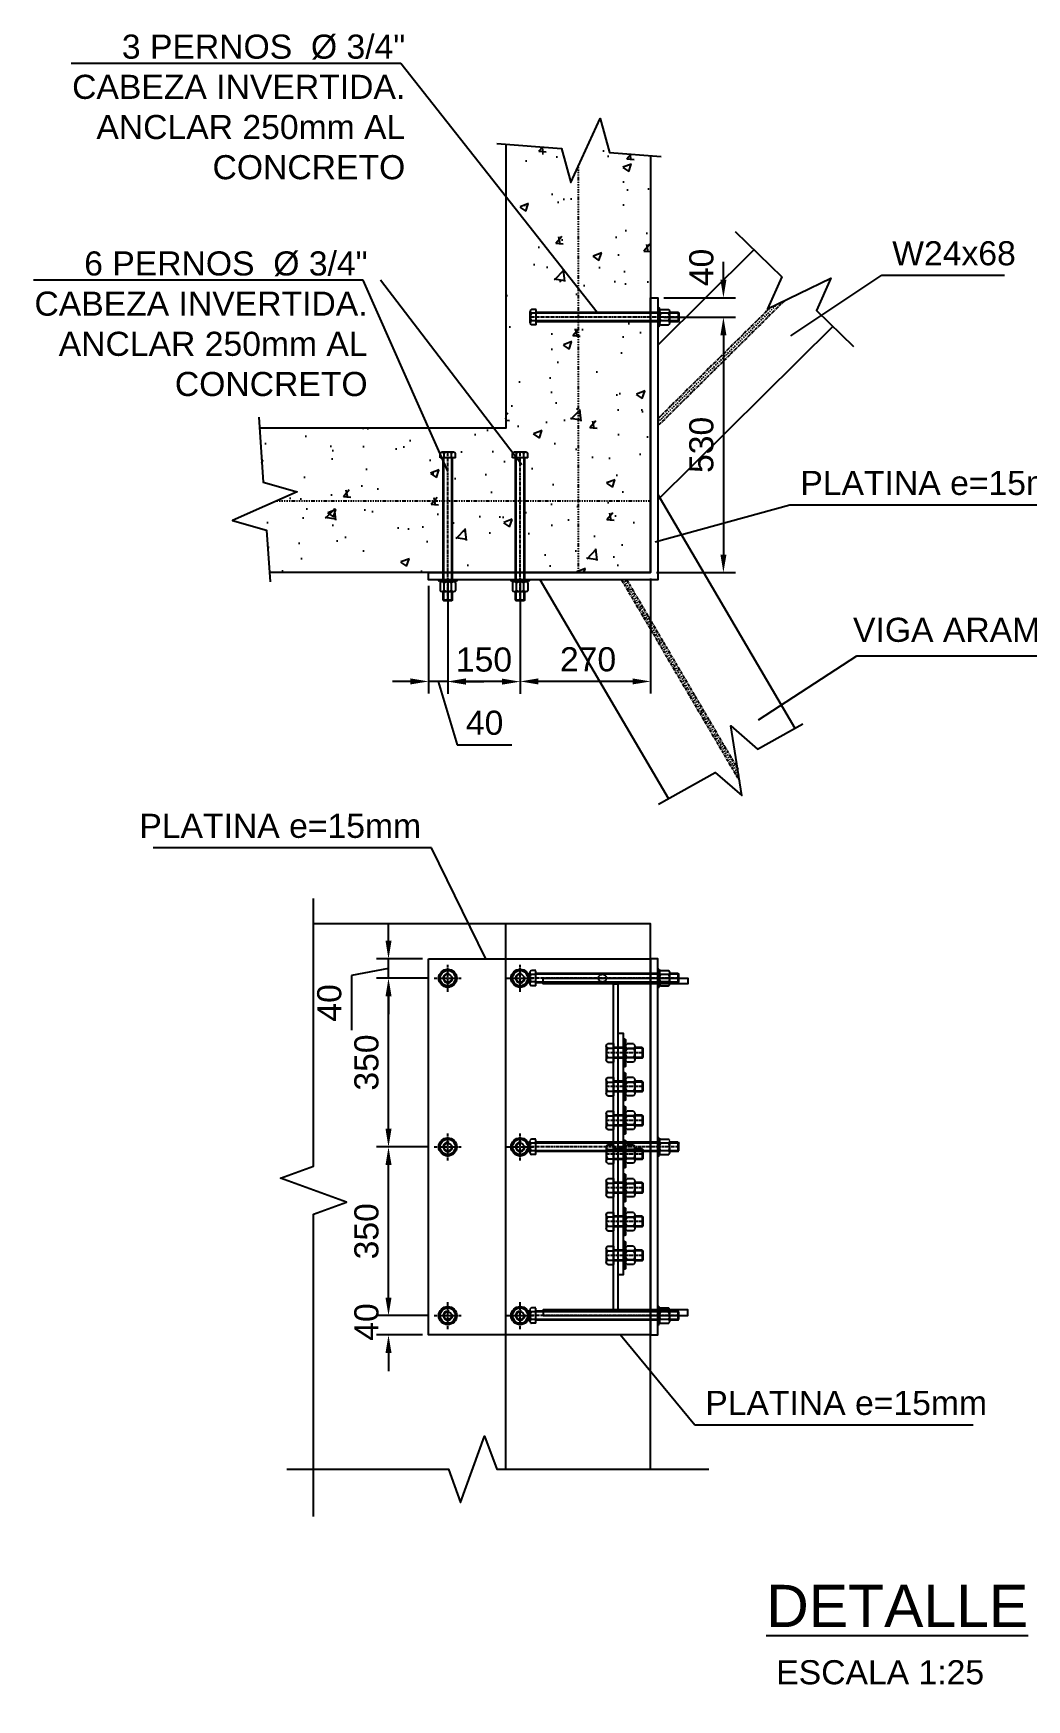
# Model space of a CAD drawing. Header units: millimetres. Extents: x 59135 to 3708801, y -250967 to 196121.
# Drawn here: x 3686686 to 3688746, y 160610 to 164066 of the extents above; entities that cross this region are included whole.
import ezdxf
from ezdxf.enums import TextEntityAlignment as Align

# ---------------------------------------------------------------- set-up
doc = ezdxf.new("R2010")
doc.units = ezdxf.units.MM
doc.header["$LTSCALE"] = 5
doc.header["$PDMODE"] = 3
for name, pattern in [('CENTER', [2, 1.25, -0.25, 0.25, -0.25]), ('DASHDOT', [1, 0.5, -0.25, 0, -0.25]), ('HIDDEN', [0.375, 0.25, -0.125])]:
    doc.linetypes.add(name, pattern=pattern)
doc.layers.get('Defpoints').update_dxf_attribs({"color": 251})
for name, color, linetype in [('EE-4', 2, 'Continuous'), ('EE-5', 7, 'Continuous'), ('EE-6', 11, 'Continuous'), ('EE-ACHURADOS', 9, 'Continuous'), ('EE-CENTROS', 8, 'CENTER'), ('EE-COTAS', 1, 'Continuous'), ('EE-EJES', 8, 'DASHDOT'), ('EE-OCULTAS', 252, 'HIDDEN'), ('EE-OCULTO', 252, 'HIDDEN'), ('EE-PERNOS 3-4', 71, 'Continuous'), ('EE-PERNOS 7-8', 52, 'Continuous'), ('EE-PLATINA 1-2', 121, 'Continuous'), ('EE-PLATINA 15', 141, 'Continuous'), ('EE-TEXTO 1', 4, 'Continuous'), ('EE-TEXTO 2', 2, 'Continuous'), ('EE-V ARMADA TIPO 1', 95, 'Continuous'), ('EE-W24x68', 80, 'Continuous')]:
    doc.layers.add(name, color=color, linetype=linetype)
doc.styles.add('ARIAL EE', font='arial.ttf')
doc.dimstyles.new('EE 1_STANDAR', dxfattribs={"dimtxt": 2, "dimasz": 1.5, "dimexe": 1, "dimexo": 0.5, "dimgap": 0.8, "dimtad": 1, "dimdec": 0, "dimdsep": 46, "dimtxsty": 'ARIAL EE', "dimcen": 0.09, "dimclrd": 256, "dimclre": 256, "dimclrt": 2, "dimadec": 0, "dimazin": 0, "dimtfac": 1, "dimtdec": 0, "dimtofl": 0, "dimtmove": 1, "dimatfit": 2, "dimfxl": 1, "dimtolj": 1, "dimlwd": -1, "dimlwe": -1, "dimarcsym": 1})

# ---------------------------------------------------------------- blocks, each defined once
blk = doc.blocks.new('*U1687')
for p, q in [((-15.9, 253), (-15.9, 262.3)), ((-15.9, 253), (15.9, 253)), ((-11.9, 265.2), (11.9, 265.2)), ((-11.9, 265.2), (-7.9, 265.2)), ((-9.5, 0), (-9.5, 253)), ((-7.9, 265.2), (7.9, 265.2)), ((-7.9, 253), (-7.9, 262.3)), ((7.9, 253), (7.9, 262.3)), ((9.5, 0), (9.5, 253)), ((15.9, 253), (15.9, 262.3)), ((-17.2, 0), (17.2, 0)), ((-18.7, -1.6), (-18.7, -1.5)), ((-17.2, -3.1), (17.2, -3.1)), ((-15.9, -6), (-15.9, -21.8)), ((-11.9, -24.6), (11.9, -24.6)), ((-9.5, -42.2), (-9.5, -24.6)), ((-7.9, -21.8), (-7.9, -6)), ((7.9, -21.8), (7.9, -6)), ((9.5, -42.2), (9.5, -24.6)), ((15.9, -6), (15.9, -21.8)), ((18.7, -1.5), (18.7, -1.6)), ((-9.5, -42.2), (9.5, -42.2)), ((-9.5, -42.2), (-8, -43.7)), ((-8, -43.7), (8, -43.7)), ((9.5, -42.2), (8, -43.7))]:
    blk.add_line(p, q)
for centre, radius, start, end in [((-11.9, 261.1), 4.17, 17.9379, 162.0621), ((0, 252.9), 12.4, 50.0288, 129.9712), ((11.9, 261.1), 4.17, 17.9379, 162.0621), ((17.2, -1.5), 1.5, 0, 90), ((-17.2, -1.5), 1.5, 90, 180), ((-17.2, -1.6), 1.5, 180, 270), ((-11.9, -7.3), 4.17, 17.9379, 162.0621), ((-11.9, -20.5), 4.17, 197.9379, 342.0621), ((0, -15.5), 12.4, 50.0288, 129.9712), ((0, -12.3), 12.4, 230.0288, 309.9712), ((11.9, -7.3), 4.17, 17.9379, 162.0621), ((11.9, -20.5), 4.17, 197.9379, 342.0621), ((17.2, -1.6), 1.5, 270, 0)]:
    blk.add_arc(centre, radius, start, end)
at = {"layer": 'EE-CENTROS'}
blk.add_line((0, -43.7), (0, 265.2), dxfattribs=at)
at = {"layer": 'EE-OCULTAS'}
for p, q in [((-8, 0), (-8, 253)), ((8, 0), (8, 253)), ((-8, -43.7), (-8, -24.6)), ((8, -43.7), (8, -24.6))]:
    blk.add_line(p, q, dxfattribs=at)
blk = doc.blocks.new('*D1879')
at = {"layer": 'Defpoints', "color": 0, "transparency": 16777216}
for p in [(3687981, 163517.7), (3687981, 163477.7), (3688116.9, 163477.7)]:
    blk.add_point(p, dxfattribs=at)
at = {"layer": 'EE-COTAS', "transparency": 16777216}
for p, q in [((3688116.9, 163555.2), (3688116.9, 163592.7)), ((3687993.5, 163517.7), (3688141.9, 163517.7)), ((3687993.5, 163477.7), (3688141.9, 163477.7)), ((3688116.9, 163440.2), (3688116.9, 163402.7))]:
    blk.add_line(p, q, dxfattribs=at)
for points in [[(3688110.7, 163555.2), (3688123.2, 163555.2), (3688116.9, 163517.7)], [(3688110.7, 163440.2), (3688123.2, 163440.2), (3688116.9, 163477.7)]]:
    blk.add_solid(points, dxfattribs=at)
at = {"layer": 'EE-COTAS', "color": 2, "transparency": 16777216, "insert": (3688071.4, 163580.7), "char_height": 50, "attachment_point": 5, "rotation": 90, "style": 'ARIAL EE'}
blk.add_mtext('\\A1;40', dxfattribs=at)
blk = doc.blocks.new('*D1880')
at = {"layer": 'Defpoints', "color": 0, "transparency": 16777216}
for p in [(3687981, 163477.7), (3687966, 162947.7), (3688116.9, 162947.7)]:
    blk.add_point(p, dxfattribs=at)
at = {"layer": 'EE-COTAS', "transparency": 16777216}
for p, q in [((3687993.5, 163477.7), (3688141.9, 163477.7)), ((3688116.9, 163440.2), (3688116.9, 162985.2)), ((3687978.5, 162947.7), (3688141.9, 162947.7))]:
    blk.add_line(p, q, dxfattribs=at)
for points in [[(3688110.7, 163440.2), (3688123.2, 163440.2), (3688116.9, 163477.7)], [(3688110.7, 162985.2), (3688123.2, 162985.2), (3688116.9, 162947.7)]]:
    blk.add_solid(points, dxfattribs=at)
at = {"layer": 'EE-COTAS', "color": 2, "transparency": 16777216, "insert": (3688071.4, 163212.7), "char_height": 50, "attachment_point": 5, "rotation": 90, "style": 'ARIAL EE'}
blk.add_mtext('\\A1;530', dxfattribs=at)
blk = doc.blocks.new('*D1881')
at = {"layer": 'Defpoints', "color": 0, "transparency": 16777216}
for p in [(3687695.5, 162947.7), (3687966, 162947.7), (3687695.5, 162722)]:
    blk.add_point(p, dxfattribs=at)
at = {"layer": 'EE-COTAS', "transparency": 16777216}
for p, q in [((3687695.5, 162935.2), (3687695.5, 162697)), ((3687966, 162935.2), (3687966, 162697)), ((3687928.5, 162722), (3687733, 162722))]:
    blk.add_line(p, q, dxfattribs=at)
for points in [[(3687733, 162728.3), (3687733, 162715.8), (3687695.5, 162722)], [(3687928.5, 162728.3), (3687928.5, 162715.8), (3687966, 162722)]]:
    blk.add_solid(points, dxfattribs=at)
at = {"layer": 'EE-COTAS', "color": 2, "transparency": 16777216, "insert": (3687836.3, 162767.6), "char_height": 50, "attachment_point": 5, "style": 'ARIAL EE'}
blk.add_mtext('\\A1;270', dxfattribs=at)
blk = doc.blocks.new('*D1882')
at = {"layer": 'Defpoints', "color": 0, "transparency": 16777216}
for p in [(3687545.5, 162947.7), (3687695.5, 162947.7), (3687545.5, 162721.6)]:
    blk.add_point(p, dxfattribs=at)
at = {"layer": 'EE-COTAS', "transparency": 16777216}
for p, q in [((3687545.5, 162935.2), (3687545.5, 162696.6)), ((3687695.5, 162935.2), (3687695.5, 162696.6)), ((3687658, 162721.6), (3687583, 162721.6))]:
    blk.add_line(p, q, dxfattribs=at)
for points in [[(3687583, 162727.9), (3687583, 162715.4), (3687545.5, 162721.6)], [(3687658, 162727.9), (3687658, 162715.4), (3687695.5, 162721.6)]]:
    blk.add_solid(points, dxfattribs=at)
at = {"layer": 'EE-COTAS', "color": 2, "transparency": 16777216, "insert": (3687620.5, 162767.1), "char_height": 50, "attachment_point": 5, "style": 'ARIAL EE'}
blk.add_mtext('\\A1;150', dxfattribs=at)
blk = doc.blocks.new('*D1883')
at = {"layer": 'Defpoints', "color": 0, "transparency": 16777216}
for p in [(3687545.5, 162947.7), (3687505.6, 162932.7), (3687505.6, 162722)]:
    blk.add_point(p, dxfattribs=at)
at = {"layer": 'EE-COTAS', "transparency": 16777216}
for p, q in [((3687505.6, 162920.2), (3687505.6, 162697)), ((3687545.5, 162935.2), (3687545.5, 162697)), ((3687468.1, 162722), (3687430.6, 162722)), ((3687545.5, 162722), (3687505.6, 162722)), ((3687525.6, 162722), (3687565, 162590.4)), ((3687583, 162722), (3687620.5, 162722)), ((3687565, 162590.4), (3687678.5, 162590.4))]:
    blk.add_line(p, q, dxfattribs=at)
for points in [[(3687468.1, 162728.3), (3687468.1, 162715.8), (3687505.6, 162722)], [(3687583, 162728.3), (3687583, 162715.8), (3687545.5, 162722)]]:
    blk.add_solid(points, dxfattribs=at)
at = {"layer": 'EE-COTAS', "color": 2, "transparency": 16777216, "insert": (3687621.8, 162636), "char_height": 50, "attachment_point": 5, "style": 'ARIAL EE'}
blk.add_mtext('\\A1;40', dxfattribs=at)
blk = doc.blocks.new('TÍTULO DETALLE')
at = {"layer": 'EE-5'}
blk.add_line((17.55, -1.03), (27.55, -1.03), dxfattribs=at)
blk.add_circle((22.55, -1.03), 5, dxfattribs=at)
at = {"layer": 'EE-TEXTO 1', "style": 'ARIAL EE'}
blk.add_attdef('%%UDETALLE', text='', height=3.5, dxfattribs=at).set_placement((0, 0), align=Align.CENTER)
blk.add_attdef('X', text='', height=3.5, dxfattribs=at).set_placement((22.65, 1.06), align=Align.MIDDLE_CENTER)
at = {"layer": 'EE-TEXTO 2', "style": 'ARIAL EE'}
for tag, p in [('SUBTÍTULO1', (-0.58, -4.97)), ('SUBTÍTULO2', (-0.58, -8.28)), ('SUBTÍTULO3', (-0.56, -11.65)), ('ESCALA', (-1.42, -15.07))]:
    blk.add_attdef(tag, text='', height=2, dxfattribs=at).set_placement(p, align=Align.CENTER)
blk.add_attdef('###', text='', height=2, dxfattribs=at).set_placement((22.67, -3.25), align=Align.MIDDLE_CENTER)
blk = doc.blocks.new('VT-1')
at = {"layer": 'EE-V ARMADA TIPO 1'}
for points in [[(-150, 700), (150, 700), (150, 688), (-150, 688)], [(-4.5, 688), (4.5, 688), (4.5, 12), (-4.5, 12)], [(-150, 0), (150, 0), (150, 12), (-150, 12)]]:
    blk.add_lwpolyline(points, close=True, dxfattribs=at)
blk = doc.blocks.new('T-3-4')
blk.add_lwpolyline([(-9.2, 15.9), (-18.3, 0), (-9.2, -15.9), (9.2, -15.9), (18.3, 0), (9.2, 15.9)], close=True)
for radius in [18.7, 15.9, 8.02]:
    blk.add_circle((0, 0), radius)
blk.add_arc((0, 0), 9.52, 75, 15)
at = {"layer": 'EE-CENTROS'}
for p, q in [((-28, 0), (28, 0)), ((0, -28), (0, 28))]:
    blk.add_line(p, q, dxfattribs=at)
blk = doc.blocks.new('*D1884')
at = {"layer": 'Defpoints', "color": 0, "transparency": 16777216}
for p in [(3687422.5, 161406.5), (3687517.5, 161406.5), (3687505.5, 161366.5)]:
    blk.add_point(p, dxfattribs=at)
at = {"layer": 'EE-COTAS', "transparency": 16777216}
for p, q in [((3687422.5, 161444), (3687422.5, 161481.5)), ((3687505, 161406.5), (3687397.5, 161406.5)), ((3687493, 161366.5), (3687397.5, 161366.5)), ((3687422.5, 161329), (3687422.5, 161291.5))]:
    blk.add_line(p, q, dxfattribs=at)
for points in [[(3687416.3, 161444), (3687428.8, 161444), (3687422.5, 161406.5)], [(3687416.3, 161329), (3687428.8, 161329), (3687422.5, 161366.5)]]:
    blk.add_solid(points, dxfattribs=at)
at = {"layer": 'EE-COTAS', "color": 2, "transparency": 16777216, "insert": (3687377, 161393.3), "char_height": 50, "attachment_point": 5, "rotation": 90, "style": 'ARIAL EE'}
blk.add_mtext('\\A1;40', dxfattribs=at)
blk = doc.blocks.new('*D1885')
at = {"layer": 'Defpoints', "color": 0, "transparency": 16777216}
for p in [(3687422.5, 161756.5), (3687517.5, 161756.5), (3687517.5, 161406.5)]:
    blk.add_point(p, dxfattribs=at)
at = {"layer": 'EE-COTAS', "transparency": 16777216}
for p, q in [((3687505, 161756.5), (3687397.5, 161756.5)), ((3687422.5, 161444), (3687422.5, 161719)), ((3687505, 161406.5), (3687397.5, 161406.5))]:
    blk.add_line(p, q, dxfattribs=at)
for points in [[(3687416.3, 161719), (3687428.8, 161719), (3687422.5, 161756.5)], [(3687416.3, 161444), (3687428.8, 161444), (3687422.5, 161406.5)]]:
    blk.add_solid(points, dxfattribs=at)
at = {"layer": 'EE-COTAS', "color": 2, "transparency": 16777216, "insert": (3687377, 161581.5), "char_height": 50, "attachment_point": 5, "rotation": 90, "style": 'ARIAL EE'}
blk.add_mtext('\\A1;350', dxfattribs=at)
blk = doc.blocks.new('*D1886')
at = {"layer": 'Defpoints', "color": 0, "transparency": 16777216}
for p in [(3687422.5, 162106.5), (3687517.5, 162106.5), (3687517.5, 161756.5)]:
    blk.add_point(p, dxfattribs=at)
at = {"layer": 'EE-COTAS', "transparency": 16777216}
for p, q in [((3687505, 162106.5), (3687397.5, 162106.5)), ((3687422.5, 161794), (3687422.5, 162069)), ((3687505, 161756.5), (3687397.5, 161756.5))]:
    blk.add_line(p, q, dxfattribs=at)
for points in [[(3687416.3, 162069), (3687428.8, 162069), (3687422.5, 162106.5)], [(3687416.3, 161794), (3687428.8, 161794), (3687422.5, 161756.5)]]:
    blk.add_solid(points, dxfattribs=at)
at = {"layer": 'EE-COTAS', "color": 2, "transparency": 16777216, "insert": (3687377, 161931.5), "char_height": 50, "attachment_point": 5, "rotation": 90, "style": 'ARIAL EE'}
blk.add_mtext('\\A1;350', dxfattribs=at)
blk = doc.blocks.new('*D1887')
at = {"layer": 'Defpoints', "color": 0, "transparency": 16777216}
for p in [(3687422.5, 162146.5), (3687505.5, 162146.5), (3687517.5, 162106.5)]:
    blk.add_point(p, dxfattribs=at)
at = {"layer": 'EE-COTAS', "transparency": 16777216}
for p, q in [((3687422.5, 162184), (3687422.5, 162221.5)), ((3687493, 162146.5), (3687397.5, 162146.5)), ((3687422.5, 162106.5), (3687422.5, 162146.5)), ((3687422.5, 162126.5), (3687345.6, 162112)), ((3687345.6, 162112), (3687345.6, 161998.5)), ((3687505, 162106.5), (3687397.5, 162106.5)), ((3687422.5, 162069), (3687422.5, 162031.5))]:
    blk.add_line(p, q, dxfattribs=at)
for points in [[(3687416.3, 162184), (3687428.8, 162184), (3687422.5, 162146.5)], [(3687416.3, 162069), (3687428.8, 162069), (3687422.5, 162106.5)]]:
    blk.add_solid(points, dxfattribs=at)
at = {"layer": 'EE-COTAS', "color": 2, "transparency": 16777216, "insert": (3687300, 162055.2), "char_height": 50, "attachment_point": 5, "rotation": 90, "style": 'ARIAL EE'}
blk.add_mtext('\\A1;40', dxfattribs=at)
blk = doc.blocks.new('*U1706')
for p, q in [((-14.4, 35.7), (14.4, 35.7)), ((-26.6, 0), (26.6, 0)), ((-19.2, 32.7), (-19.2, 21)), ((-19.2, 21), (19.2, 21)), ((-11.1, 0), (-11.1, 21)), ((-9.6, 32.7), (-9.6, 21)), ((9.6, 32.7), (9.6, 21)), ((11.1, 0), (11.1, 21)), ((19.2, 32.7), (19.2, 21)), ((-28.6, -2.4), (-28.6, -2)), ((-26.6, -4.4), (26.6, -4.4)), ((-18.9, -20.5), (-18.9, -7.3)), ((-14.1, -23.4), (14.1, -23.4)), ((-11.1, -38.8), (-11.1, -23.4)), ((-9.4, -7.3), (-9.4, -20.5)), ((-9.4, -20.5), (-9.4, -9)), ((9.4, -7.3), (9.4, -20.5)), ((9.4, -20.5), (9.4, -9)), ((11.1, -38.8), (11.1, -23.4)), ((18.9, -20.5), (18.9, -7.3)), ((28.6, -2.4), (28.6, -2)), ((-11.1, -38.8), (-9.6, -40.3)), ((-11.1, -38.8), (11.1, -38.8)), ((-9.6, -40.3), (9.6, -40.3)), ((11.1, -38.8), (9.6, -40.3))]:
    blk.add_line(p, q)
for centre, radius, start, end in [((-14.4, 30.3), 5.36, 26.1162, 153.8838), ((0, 18.7), 16.9, 55.3723, 124.6277), ((14.4, 30.3), 5.36, 26.1162, 153.8838), ((-26.6, -2), 2, 90, 180), ((26.6, -2), 2, 0, 90), ((-26.6, -2.4), 2, 180, 270), ((-14.1, -9.6), 5.25, 26.1162, 153.8838), ((-14.1, -18.2), 5.25, 206.1162, 333.8838), ((0, -21), 16.6, 55.3723, 124.6277), ((0, -6.8), 16.6, 235.3723, 304.6277), ((14.1, -9.6), 5.25, 26.1162, 153.8838), ((14.1, -18.2), 5.25, 206.1162, 333.8838), ((26.6, -2.4), 2, 270, 0)]:
    blk.add_arc(centre, radius, start, end)
at = {"layer": 'EE-CENTROS'}
blk.add_line((0, -40.3), (0, 35.7), dxfattribs=at)
at = {"layer": 'EE-OCULTAS'}
for p, q in [((-9.6, 0), (-9.6, 21)), ((9.6, 0), (9.6, 21)), ((-9.6, -40.3), (-9.6, -23.4)), ((9.6, -40.3), (9.6, -23.4))]:
    blk.add_line(p, q, dxfattribs=at)

msp = doc.modelspace()

# ---------------------------------------------------------------- hatches: boundary and pattern name
at = {"layer": 'EE-ACHURADOS'}
h = msp.add_hatch(dxfattribs=at)
h.set_pattern_fill('AR-CONC', color=256)
h.set_pattern_definition([(50, (1366864.71, -14902.58), (182.184669, -15.939086), [19.05, -209.55]), (355, (1366864.7, -14902.58), (-35.243421, 191.056845), [15.24, -167.640584]), (100.451445, (1366879.89, -14903.91), (146.941247, 175.117752), [16.190009, -178.090245]), (46.1842, (1366864.7, -14851.78), (271.07904, -42.042328), [28.575, -314.325]), (96.635558, (1366887.3, -14855.3), (237.404134, 247.426125), [24.285023, -267.135608]), (351.184151, (1366864.7, -14851.78), (237.404134, 247.426125), [22.859967, -251.459732]), (21, (1366890.11, -14864.48), (151.614391, -102.265198), [19.05, -209.55]), (326, (1366890.1, -14864.48), (61.802028, 184.187966), [15.24, -167.64]), (71.451445, (1366902.74, -14873), (213.416419, 81.922769), [16.190009, -178.089938]), (37.5, (1366864.71, -14902.584), (3.0886033, 84.5550389), [0, -165.608, 0, -170.18, 0, -168.275]), (7.5, (1366864.71, -14902.58), (66.8196625, 100.1805748), [0, -97.028, 0, -161.798, 0, -64.135]), (327.5, (1366808.066, -14902.584), (135.5905952, -5.728744), [0, -63.5, 0, -198.12, 0, -262.89]), (317.5, (1366782.67, -14902.58), (148.1291814, 25.426491), [0, -82.55, 0, -131.572, 0, -186.69])])
h.paths.add_polyline_path([(3687536, 163096.8), (3687190.8, 163096.8), (3687099.4, 163056.1), (3687169.7, 163035.9), (3687175.8, 162947.7), (3687536, 162947.7)])
h.paths.add_polyline_path([(3687815.5, 163096.8), (3687815.5, 163468.1), (3687728.4, 163468.1), (3687728.4, 163461.8), (3687721.7, 163461.8, -0.509184), (3687716.2, 163465.8), (3687716.2, 163489.6, -0.325219), (3687719.1, 163493.5), (3687728.4, 163493.5), (3687728.4, 163487.2), (3687815.5, 163487.2), (3687815.5, 163789.1), (3687800.7, 163756.7), (3687781.2, 163827.2), (3687666, 163836.3), (3687666, 163247.7), (3687155, 163247.6), (3687162.7, 163135.7), (3687233, 163115.5), (3687190.8, 163096.8), (3687536, 163096.8)])
h.paths.add_polyline_path([(3687529.7, 163195.1, -0.325219), (3687533.6, 163198), (3687557.4, 163198, -0.325219), (3687561.4, 163195.1), (3687561.4, 163185.8), (3687529.7, 163185.8)], flags=16)
h.paths.add_polyline_path([(3687679.7, 163195.1, -0.325219), (3687683.6, 163198), (3687707.4, 163198, -0.325219), (3687711.4, 163195.1), (3687711.4, 163185.8), (3687679.7, 163185.8)], flags=16)
h.paths.add_polyline_path([(3687686, 163096.8), (3687555.1, 163096.8), (3687555.1, 162947.7), (3687686, 162947.7)])
h.paths.add_polyline_path([(3687815.5, 163096.8), (3687705.1, 163096.8), (3687705.1, 162947.7), (3687815.5, 162947.7)])
h.paths.add_polyline_path([(3687966, 163096.8), (3687815.5, 163096.8), (3687815.5, 162947.7), (3687966, 162947.7)])
h.paths.add_polyline_path([(3687966, 163468.1), (3687815.5, 163468.1), (3687815.5, 163096.8), (3687966, 163096.8)])
h.paths.add_polyline_path([(3687966, 163812.5), (3687880.9, 163819.3), (3687861.4, 163889.7), (3687815.5, 163789.1), (3687815.5, 163487.2), (3687966, 163487.2), (3687966, 163517.7)])

# ---------------------------------------------------------------- linework, layer by layer
at = {"layer": 'EE-4'}
for points in [[(3687966, 161087.7), (3687966, 162219.5), (3687267, 162219.5)], [(3687666, 161087.7), (3687666, 162219.5)]]:
    msp.add_lwpolyline(points, dxfattribs=at)
at = {"layer": 'EE-6'}
for points in [[(3687666, 163836.3), (3687666, 163247.7), (3687155, 163247.6)], [(3687966, 163812.5), (3687966, 162947.7), (3687175.8, 162947.7)]]:
    msp.add_lwpolyline(points, dxfattribs=at)
at = {"layer": 'EE-CENTROS'}
for p, q in [((3688243.3, 163511.7), (3687981, 163252)), ((3688214, 163497.5), (3687981, 163266.8)), ((3687905.9, 162932.7), (3688150.5, 162515.6)), ((3687916.3, 162932.7), (3688146.6, 162540.2))]:
    msp.add_line(p, q, dxfattribs=at)
at = {"layer": 'EE-COTAS', "linetype": 'Continuous'}
for points in [[(3687647, 163837.8), (3687781.2, 163827.2), (3687800.7, 163756.7), (3687861.4, 163889.7), (3687880.9, 163819.3), (3687988.2, 163810.8)], [(3688141.1, 163655), (3688237.8, 163561.3), (3688208, 163494.6), (3688339.5, 163558.4), (3688309.6, 163491.7), (3688386.9, 163416.8)], [(3687153.4, 163270), (3687162.7, 163135.7), (3687233, 163115.5), (3687099.4, 163056.1), (3687169.7, 163035.9), (3687177.1, 162928.6)], [(3687982.5, 162467.4), (3688100.1, 162533.1), (3688155.4, 162485.3), (3688132.1, 162629.6), (3688187.4, 162581.8), (3688281.4, 162634.2)], [(3687267, 160989.8), (3687267, 161616.7), (3687335.6, 161641.7), (3687198.3, 161691.7), (3687267, 161716.7), (3687267, 162271.8)], [(3687211.5, 161087.7), (3687546.8, 161087.7), (3687571.8, 161019), (3687621.8, 161156.4), (3687646.8, 161087.7), (3688086.9, 161087.7)]]:
    msp.add_lwpolyline(points, dxfattribs=at)
at = {"layer": 'EE-EJES'}
msp.add_line((3687981, 163259.4), (3688228.6, 163504.6), dxfattribs=at)
for points in [[(3687815.5, 163789.1), (3687815.5, 162947.7)], [(3687190.8, 163096.8), (3687966, 163096.8)], [(3688148.6, 162527.8), (3687911, 162932.7)]]:
    msp.add_lwpolyline(points, dxfattribs=at)
at = {"layer": 'EE-OCULTO'}
msp.add_circle((3687866, 162106.5), 8.02, dxfattribs=at)
at = {"layer": 'EE-PLATINA 1-2'}
msp.add_lwpolyline([(3687897.8, 161491.5), (3687909.8, 161491.5), (3687909.8, 161991.5), (3687897.8, 161991.5)], close=True, dxfattribs=at)
at = {"layer": 'EE-PLATINA 15'}
msp.add_lwpolyline([(3687966, 162947.7), (3687966, 163517.7), (3687981, 163517.7), (3687981, 162947.7), (3687981, 162932.7), (3687505.6, 162932.7), (3687505.6, 162947.7), (3687966, 162947.7)], dxfattribs=at)
for points in [[(3687505.5, 162146.5), (3687966, 162146.5), (3687966, 161366.5), (3687505.5, 161366.5)], [(3687966, 161366.5), (3687981, 161366.5), (3687981, 162146.5), (3687966, 162146.5)]]:
    msp.add_lwpolyline(points, close=True, dxfattribs=at)
at = {"layer": 'EE-V ARMADA TIPO 1'}
for points in [[(3687981, 163110), (3688265.3, 162625.3)], [(3688003.3, 162479), (3687737.2, 162932.7)]]:
    msp.add_lwpolyline(points, dxfattribs=at)
at = {"layer": 'EE-W24x68'}
for points in [[(3687981, 163419.8), (3688180.2, 163617.1)], [(3688344, 163458.4), (3687981, 163099)]]:
    msp.add_lwpolyline(points, dxfattribs=at)

# ---------------------------------------------------------------- block references
at = {"layer": 'EE-COTAS'}
ref = msp.add_blockref('TÍTULO DETALLE', (3688477.3, 160760.6), dxfattribs=dict(at, xscale=25, yscale=25, zscale=25))
ref.add_attrib('ESCALA', 'ESCALA 1:25', dxfattribs={"layer": 'EE-TEXTO 2', "height": 50, "style": 'ARIAL EE'}).set_placement((3688441.9, 160641.8), align=Align.CENTER)
ref.add_attrib('%%UDETALLE', '%%UDETALLE', dxfattribs={"layer": 'EE-TEXTO 1', "height": 87.5, "style": 'ARIAL EE'}).set_placement((3688477.3, 160760.6), align=Align.CENTER)
ref.add_attrib('###', '***', dxfattribs={"layer": 'EE-TEXTO 2', "height": 50, "style": 'ARIAL EE'}).set_placement((3689044, 160679.4), align=Align.MIDDLE_CENTER)
ref.add_attrib('X', '6', dxfattribs={"layer": 'EE-TEXTO 1', "height": 87.5, "style": 'ARIAL EE'}).set_placement((3689043.5, 160787), align=Align.MIDDLE_CENTER)
at = {"layer": 'EE-OCULTO', "rotation": 90}
for p in [(3687981, 162106.5), (3687981, 161756.5), (3687981, 161406.5)]:
    msp.add_blockref('*U1687', p, dxfattribs=at)
at = {"layer": 'EE-PERNOS 3-4', "rotation": 89.9999999099719}
msp.add_blockref('*U1687', (3687981.4, 163477.7), dxfattribs=at)
at = {"layer": 'EE-PERNOS 3-4', "xscale": -1}
for p, rotation in [((3687545.5, 162932.7), 359.9999998760929), ((3687695.5, 162932.7), 359.9999998761338)]:
    msp.add_blockref('*U1687', p, dxfattribs=dict(at, rotation=rotation))
at = {"layer": 'EE-PERNOS 3-4'}
for p in [(3687545.5, 162106.5), (3687695.5, 162106.5), (3687545.5, 161756.5), (3687695.5, 161756.5), (3687545.5, 161406.5), (3687695.5, 161406.5)]:
    msp.add_blockref('T-3-4', p, dxfattribs=at)
at = {"layer": 'EE-PERNOS 7-8', "xscale": -1, "rotation": 90}
for p in [(3687909.8, 161951.5), (3687909.8, 161881.5), (3687909.8, 161811.5), (3687909.8, 161741.5), (3687909.8, 161671.5), (3687909.8, 161601.5), (3687909.8, 161531.5)]:
    msp.add_blockref('*U1706', p, dxfattribs=at)
at = {"layer": 'EE-V ARMADA TIPO 1'}
msp.add_blockref('VT-1', (3687893.3, 161406.5), dxfattribs=at)

# ---------------------------------------------------------------- texts
at = {"layer": 'EE-COTAS', "color": 2, "char_height": 50, "style": 'ARIAL EE'}
for s, insert, width, attachment_point in [('3 PERNOS  %%C 3/4" CABEZA INVERTIDA. ANCLAR 250mm AL CONCRETO', (3687457.3, 163763), 702.124, 9), ('W24x68', (3688466.9, 163584.5), 34.874, 7), ('6 PERNOS  %%C 3/4" CABEZA INVERTIDA. ANCLAR 250mm AL CONCRETO', (3687379.2, 163313.3), 702.124, 9), ('PLATINA e=15mm', (3688276.4, 163108.1), 610.076, 7), ('VIGA ARAMADA TIPO 1', (3688385.7, 162803.4), 833.853, 7), ('PLATINA e=15mm', (3687490.1, 162396.8), 628.694, 9), ('PLATINA e=15mm', (3688079.3, 161199.8), 610.076, 7)]:
    msp.add_mtext(s, dxfattribs=dict(at, insert=insert, width=width, attachment_point=attachment_point))

# ---------------------------------------------------------------- dimensions: what is measured, and where the dimension line sits
at = {"layer": 'EE-COTAS'}
for base, p1, p2, picture, middle in [((3688116.9, 163477.7), (3687981, 163517.7), (3687981, 163477.7), '*D1879', (3688116.9, 163580.7)), ((3687422.5, 162146.5), (3687517.5, 162106.5), (3687505.5, 162146.5), '*D1887', (3687345.6, 162092)), ((3687422.5, 161406.5), (3687505.5, 161366.5), (3687517.5, 161406.5), '*D1884', (3687422.5, 161393.3))]:
    dim = msp.add_linear_dim(base=base, p1=p1, p2=p2, angle=90, dimstyle='EE 1_STANDAR', dxfattribs=at)
    dim.commit()
    dim.dimension.update_dxf_attribs({"geometry": picture, "text_midpoint": middle, "dimtype": 160})
for base, p1, p2, picture, middle in [((3688116.9, 162947.7), (3687981, 163477.7), (3687966, 162947.7), '*D1880', (3688071.4, 163212.7)), ((3687422.5, 162106.5), (3687517.5, 161756.5), (3687517.5, 162106.5), '*D1886', (3687377, 161931.5)), ((3687422.5, 161756.5), (3687517.5, 161406.5), (3687517.5, 161756.5), '*D1885', (3687377, 161581.5))]:
    dim = msp.add_linear_dim(base=base, p1=p1, p2=p2, angle=90, dimstyle='EE 1_STANDAR', dxfattribs=at)
    dim.commit()
    dim.dimension.update_dxf_attribs({"geometry": picture, "text_midpoint": middle})
for base, p1, p2, picture, middle in [((3687505.6, 162722), (3687545.5, 162947.7), (3687505.6, 162932.7), '*D1883', (3687585, 162636)), ((3687545.5, 162721.6), (3687695.5, 162947.7), (3687545.5, 162947.7), '*D1882', (3687620.5, 162767.1))]:
    dim = msp.add_linear_dim(base=base, p1=p1, p2=p2, dimstyle='EE 1_STANDAR', dxfattribs=at)
    dim.commit()
    dim.dimension.update_dxf_attribs({"geometry": picture, "text_midpoint": middle})
dim = msp.add_linear_dim(base=(3687695.5252, 162722.0326), p1=(3687965.9896, 162947.7486), p2=(3687695.5252, 162947.7486), dimstyle='EE 1_STANDAR', dxfattribs=at)
dim.commit()
dim.dimension.update_dxf_attribs({"geometry": '*D1881', "text_midpoint": (3687836.3033, 162722.0326), "dimtype": 160})

# ---------------------------------------------------------------- leaders
at = {"layer": 'EE-COTAS', "annotation_type": 0, "has_hookline": 1}
for points, hookline_direction, text_width in [([(3687854.9, 163487.2), (3687447.9, 164004), (3687446.4, 164004)], 1, 681.3), ([(3688256.7, 163438.9), (3688445.4, 163564.5), (3688446.9, 163564.5)], 0, 252.3), ([(3687545.5, 163158.3), (3687369.8, 163554.3), (3687368.3, 163554.3)], 1, 681.3), ([(3687975.6, 163011.9), (3688254.9, 163088.1), (3688256.4, 163088.1)], 0, 574.4), ([(3688189.6, 162642.1), (3688393.4, 162774.8), (3688394.9, 162774.8)], 0, 759.3), ([(3687624.4, 162146.5), (3687511.6, 162376.8), (3687510.1, 162376.8)], 1, 574.4), ([(3687903.3, 161366.5), (3688057.8, 161179.8), (3688059.3, 161179.8)], 0, 574.4)]:
    msp.add_leader(points, dimstyle='EE 1_STANDAR', override={"dimscale": 0, "dimgap": 0.8, "dimtad": 1}, dxfattribs=dict(at, hookline_direction=hookline_direction, text_width=text_width))
at = {"layer": 'EE-COTAS'}
msp.add_leader([(3687699.1, 163171.6), (3687405.8, 163554.3)], dimstyle='EE 1_STANDAR', override={"dimscale": 0, "dimgap": 0.8, "dimtad": 1}, dxfattribs=at)

doc.saveas('drawing.dxf')
